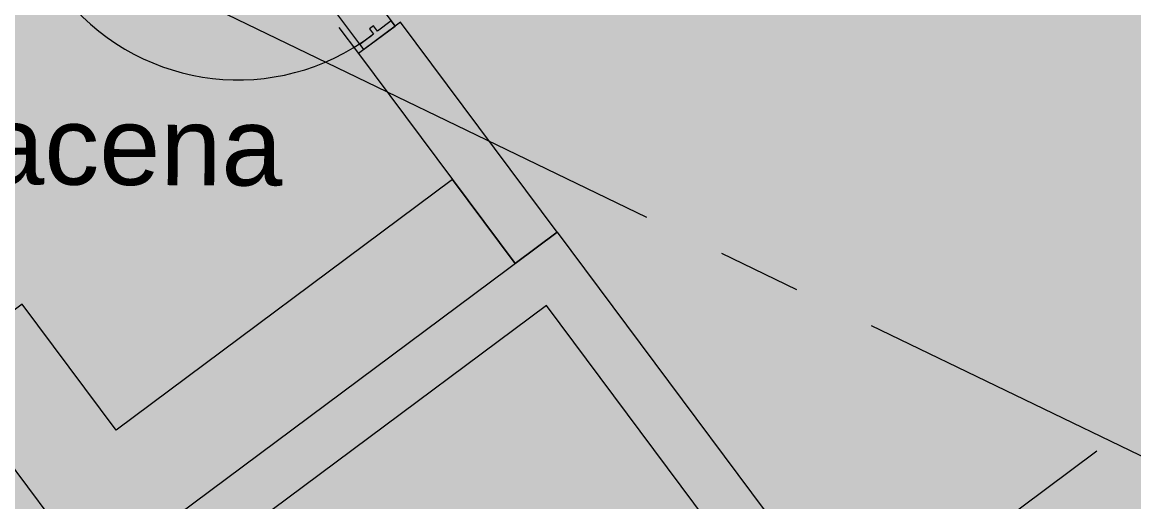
# Model space of a CAD drawing. Header units: metres. Extents: x -466 to 1322, y -1072 to 50.
# Drawn here: x 816.258 to 820.498, y -196.556 to -194.726 of the extents above; entities that cross this region are included whole.
import ezdxf

# ---------------------------------------------------------------- set-up
doc = ezdxf.new("R2010")
doc.units = ezdxf.units.M
for name, pattern in [('B1 P BAJA$0$HIDDEN', [9.525, 6.35, -3.175]), ('CENTER2', [28.575, 19.05, -3.175, 3.175, -3.175]), ('Hidden 1_16_', [0.002381, 0.001587, -0.00079375])]:
    doc.linetypes.add(name, pattern=pattern)
for name, color, linetype, lineweight in [('A - Hatch muros', 4, 'Continuous', 0), ('A - PROY', 250, 'B1 P BAJA$0$HIDDEN', 0), ('A - TXT 100 -1', 2, 'Continuous', 0), ('A-DOOR', 2, 'Continuous', 9), ('A-EJES', 61, 'CENTER2', 0), ('A-Furn-Ktch', 122, 'Continuous', 5), ('A-MURO INT', 4, 'Continuous', 0)]:
    doc.layers.add(name, color=color, linetype=linetype, lineweight=lineweight)
doc.layers.add('A-PUERTA', color=2, linetype='Continuous')
doc.layers.add('Hatch Interior', color=7, linetype='Continuous', lineweight=0, true_color=0xaf6350)
doc.styles.add('Style-Arial', font='arial.ttf')

# ---------------------------------------------------------------- blocks, each defined once
blk = doc.blocks.new('JVAS_Puerta - 0_90 X 2_10-V18-Planta Baja')
at = {"color": 0}
for p, q in [((-0.425, -0.0425), (-0.425, -0.9025)), ((-0.374, -0.0425), (-0.425, -0.0425)), ((-0.374, -0.9025), (-0.374, -0.0425)), ((-0.425, -0.9025), (-0.374, -0.9025))]:
    blk.add_line(p, q, dxfattribs=at)
at = {"layer": 'A - PROY', "color": 18, "linetype": 'Continuous', "ltscale": 100, "true_color": 0x000000}
blk.add_arc((-0.425, -0.0525), 0.85, 273.4398, 0, dxfattribs=at)
at = {"layer": 'A-DOOR', "color": 253, "linetype": 'Continuous', "ltscale": 100}
for p, q in [((-0.45, 0.0425), (0.45, 0.0425)), ((-0.374, -0.1075), (0.45, -0.1075))]:
    blk.add_line(p, q, dxfattribs=at)
at = {"layer": 'A-DOOR'}
for p, q in [((-0.425, 0.0425), (-0.45, 0.0425)), ((-0.45, 0.0425), (-0.45, -0.1075)), ((-0.425, -0.0225), (-0.425, 0.0425)), ((0.45, 0.0425), (0.425, 0.0425)), ((0.425, 0.0425), (0.425, -0.0225)), ((0.45, -0.1075), (0.45, 0.0425)), ((-0.4, -0.0225), (-0.425, -0.0225)), ((-0.4, -0.0425), (-0.4, -0.0225)), ((0.425, -0.0225), (0.4, -0.0225)), ((0.4, -0.0225), (0.4, -0.0425)), ((-0.425, -0.1075), (-0.425, -0.0425)), ((-0.425, -0.0425), (-0.4, -0.0425)), ((0.4, -0.0425), (0.425, -0.0425)), ((0.425, -0.0425), (0.425, -0.1075)), ((-0.45, -0.1075), (-0.425, -0.1075)), ((0.425, -0.1075), (0.45, -0.1075))]:
    blk.add_line(p, q, dxfattribs=at)

msp = doc.modelspace()

# ---------------------------------------------------------------- hatches: boundary and pattern name
at = {"layer": 'A - Hatch muros', "transparency": 33554687}
h = msp.add_hatch(color=256, dxfattribs=at)
h.dxf.hatch_style = 1
h.paths.add_polyline_path([(819.3328, -197.2508), (818.2571, -195.8076), (816.6535, -197.0028), (817.7292, -198.446), (813.4583, -201.6295), (808.2819, -199.1269), (820.1785, -190.2596), (846.3517, -170.751), (846.4712, -170.9113), (828.6338, -184.2067), (833.2355, -190.3804), (833.0751, -190.5), (828.4734, -184.3263), (822.4178, -188.8399), (822.2574, -188.9594), (814.8009, -194.5173), (815.3985, -195.3191), (815.2382, -195.4386), (814.6405, -194.6368), (812.7163, -196.0711), (813.3139, -196.8729), (813.1535, -196.9924), (812.5559, -196.1906), (808.6656, -199.0903), (813.436, -201.3966), (815.3647, -199.959), (813.6914, -197.714), (813.8517, -197.5945), (815.5251, -199.8395), (817.4494, -198.4052), (815.776, -196.1602), (815.9364, -196.0407), (816.534, -196.8425), (818.2979, -195.5277), (819.4639, -197.092)])
h = msp.add_hatch(color=256, dxfattribs=at)
h.dxf.hatch_style = 1
h.paths.add_polyline_path([(818.2979, -195.5277), (817.7003, -194.7259), (817.5399, -194.8455), (818.1376, -195.6472)])
at = {"layer": 'Hatch Interior', "transparency": 33554687}
h = msp.add_hatch(color=256, dxfattribs=at)
h.dxf.hatch_style = 1
h.paths.add_polyline_path([(812.5967, -195.9108), (820.8172, -189.7835), (825.5384, -196.1176), (824.7969, -196.6703), (848.369, -208.0663), (845.3112, -214.389), (840.9909, -212.2996), (840.6862, -212.9298), (836.4548, -210.8841), (836.7594, -210.2539), (820.7387, -202.4835), (819.7911, -201.2126), (821.3946, -200.0169), (819.3328, -197.2508), (815.6446, -199.9998)])

# ---------------------------------------------------------------- linework, layer by layer
at = {"layer": 'A - PROY', "color": 250, "linetype": 'Hidden 1_16_', "ltscale": 100}
msp.add_lwpolyline([(817.0021, -194.1239), (817.5399, -194.8455)], dxfattribs=at)
at = {"layer": 'A-EJES', "ltscale": 0.1}
for p, q in [((845.559, -177.578), (809.652, -204.3418)), ((852.0844, -211.6394), (811.3204, -191.9318))]:
    msp.add_line(p, q, dxfattribs=at)
at = {"layer": 'A-Furn-Ktch'}
msp.add_lwpolyline([(818.1376, -195.6472), (817.8985, -195.3265), (816.6157, -196.2827), (816.2571, -195.8016), (815.9364, -196.0407)], dxfattribs=at)
at = {"layer": 'A-MURO INT'}
msp.add_line((818.2979, -195.5277), (818.1376, -195.6472), dxfattribs=at)
msp.add_lwpolyline([(818.2979, -195.5277), (817.7003, -194.7259), (817.5399, -194.8455), (818.1376, -195.6472)], close=True, dxfattribs=at)
msp.add_lwpolyline([(815.9364, -196.0407), (816.534, -196.8425), (818.2979, -195.5277), (819.4639, -197.092), (819.3328, -197.2508), (818.2571, -195.8076), (816.6535, -197.0028), (817.7292, -198.446), (813.4583, -201.6295)], dxfattribs=at)

# ---------------------------------------------------------------- block references
at = {"layer": 'A-PUERTA', "rotation": 306.6996102329862}
msp.add_blockref('JVAS_Puerta - 0_90 X 2_10-V18-Planta Baja', (817.3772, -194.4055), dxfattribs=at)

# ---------------------------------------------------------------- texts
at = {"layer": 'A - TXT 100 -1', "style": 'Style-Arial'}
msp.add_text('Alacena', height=0.3, rotation=359.7227, dxfattribs=at).set_placement((815.7358, -195.3426))

doc.saveas('drawing.dxf')
